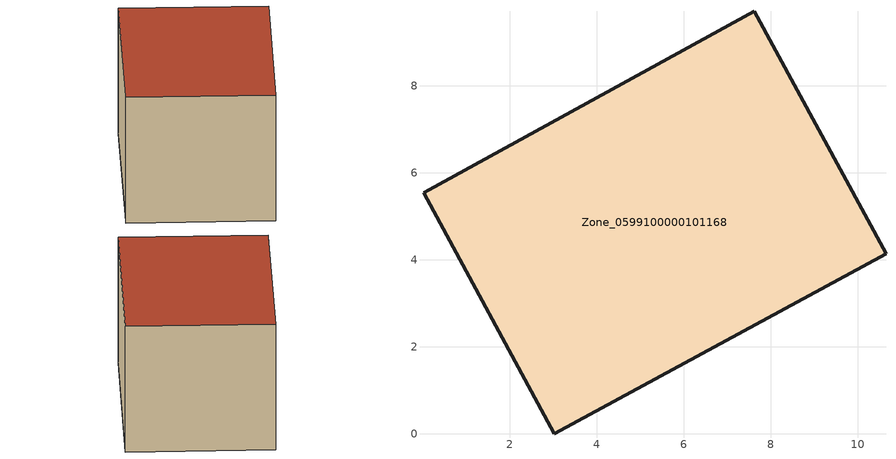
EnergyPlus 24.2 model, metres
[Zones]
Zone_0599100000101168
 floor ground (C_G): 3.03,0 0.02,5.54 0.15,5.61 7.62,9.71 10.65,4.14 z0
 wall outside (C_F): 10.65,4.14 7.62,9.71 0.15,5.61 0.02,5.54 3.03,0 10.65,4.14 z0:5.85
 roof outside (C_R): 0.02,5.54 3.03,0 10.65,4.14 7.62,9.71 0.15,5.61 z5.85
[BUILDING]
Pand.0599100000101168: North Axis=0; Terrain=City; Loads Convergence Tolerance Value=0.04; Temperature Convergence Tolerance Value=0.4; Solar Distribution=FullExterior; Maximum Number of Warmup Days=25; Minimum Number of Warmup Days=1
[Site:Location]
Rotterdam.The.Hague.AP_ZH_NLD Design_Conditions: Latitude=51.96; Longitude=4.45; Time Zone=1; Elevation=-4.5
[SITE:GROUNDTEMPERATURE:BUILDINGSURFACE]
18, 18, 18, 18, 18, 18, 18, 18, 18, 18, 18, 18
[MATERIAL] Thermal Absorptance=0.9; Solar Absorptance=0.7; Visible Absorptance=0.7
Name | Roughness | Thickness | Conductivity | Density | Specific Heat
G.TC.1946-1964 | MediumSmooth | 0.15 | 1 | 540 | 1210
F.TC.1946-1964 | Rough | 0.3 | 0.857143 | 1920 | 840
R.TC.1946-1964 | MediumRough | 0.2 | 0.235294 | 1500 | 1000
[CONSTRUCTION]
C_G: G.TC.1946-1964
C_F: F.TC.1946-1964
C_R: R.TC.1946-1964
[ZONE]
Zone_0599100000101168: Type=1; Multiplier=1; Ceiling Height=Autocalculate; Volume=Autocalculate; Floor Area=autocalculate; Part of Total Floor Area=Yes
[ZONEINFILTRATION:DESIGNFLOWRATE]
Infil_Zone_0599100000101168: Zone or ZoneList or Space or SpaceList=Zone_0599100000101168; Schedule=AlwaysOn; Design Flow Rate Calculation Method=Flow/Area; Flow Rate per Floor Area=0.003; Constant Term Coefficient=1; Temperature Term Coefficient=0; Velocity Term Coefficient=0; Velocity Squared Term Coefficient=0
[HVACTEMPLATE:ZONE:IDEALLOADSAIRSYSTEM]
Zone_0599100000101168: Maximum Heating Supply Air Temperature=50; Minimum Cooling Supply Air Temperature=13; Maximum Heating Supply Air Humidity Ratio=0.0156; Minimum Cooling Supply Air Humidity Ratio=0.0077; Heating Limit=NoLimit; Cooling Limit=NoLimit; Dehumidification Control Type=ConstantSensibleHeatRatio; Cooling Sensible Heat Ratio=0.7; Dehumidification Setpoint=60; Humidification Control Type=None; Humidification Setpoint=30; Outdoor Air Method=None; Outdoor Air Flow Rate per Person=0.00944; Outdoor Air Flow Rate per Zone Floor Area=0; Outdoor Air Flow Rate per Zone=0; Demand Controlled Ventilation Type=None; Outdoor Air Economizer Type=NoEconomizer; Heat Recovery Type=None; Sensible Heat Recovery Effectiveness=0.7; Latent Heat Recovery Effectiveness=0.65
[ZONECONTROL:THERMOSTAT]
ThermostatControl_Zone_0599100000101168: Zone or ZoneList=Zone_0599100000101168; Control Type Schedule=DualSetpointControlType; Control 1=Thermostat_Zone_0599100000101168; Temperature Difference Between Cutout And Setpoint=0
[THERMOSTATSETPOINT:DUALSETPOINT]
Thermostat_Zone_0599100000101168: Heating Setpoint Temperature Schedule=HeatingSetpoint_Zone_0599100000101168; Cooling Setpoint Temperature Schedule=CoolingSetpoint_Zone_0599100000101168
[SCHEDULE:COMPACT]
HeatingSetpoint_Zone_0599100000101168: Through: 12/31, For: AllDays, Until: 24:00, 21
CoolingSetpoint_Zone_0599100000101168: Through: 12/31, For: AllDays, Until: 24:00, 24
DualSetpointControlType: Through: 12/31, For: AllDays, Until: 24:00, 4
AlwaysOn: Through: 12/31, For: AllDays, Until: 24:00, 1
